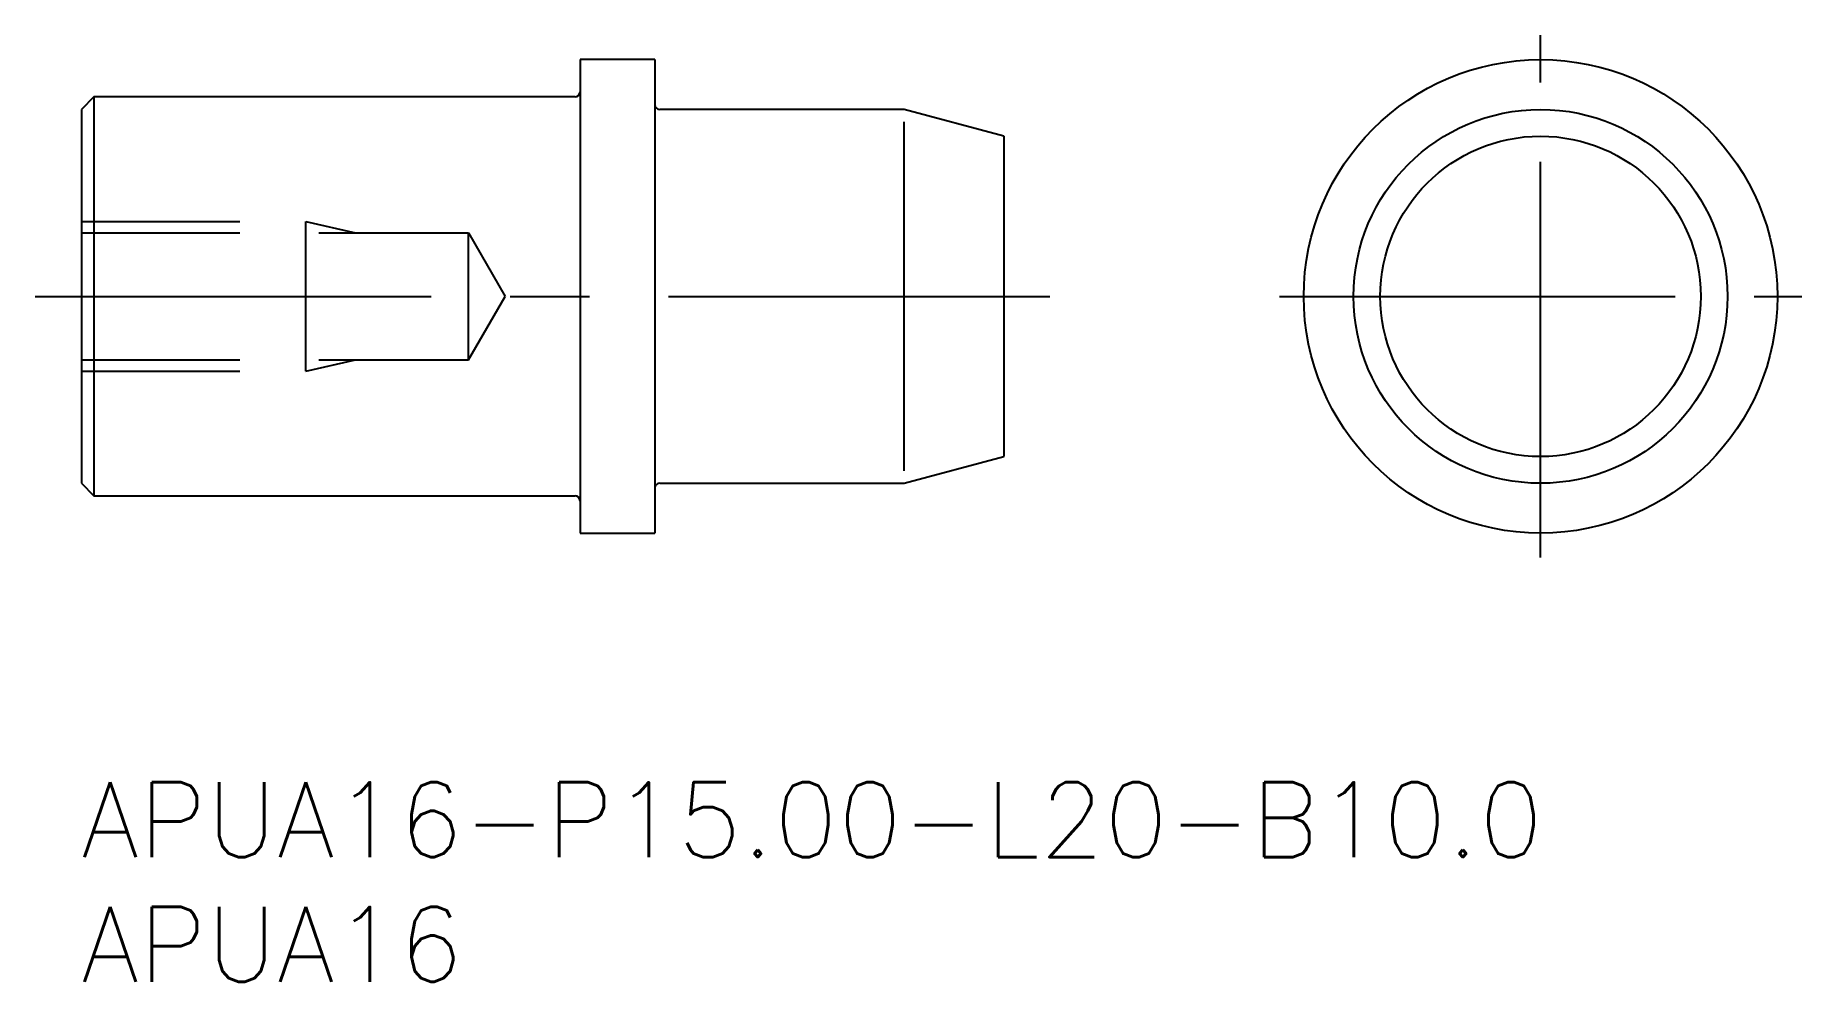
# Model space of a CAD drawing. Extents: x -1.8 to 69, y -8 to 30.
import ezdxf

# ---------------------------------------------------------------- set-up
doc = ezdxf.new("R2010")
doc.units = 0
doc.header["$LTSCALE"] = 0.5
doc.linetypes.add('CENTER', pattern=[50.8, 31.75, -6.35, 6.35, -6.35])
doc.linetypes.add('DASHED', pattern=[19.05, 12.7, -6.35])
for name, color, linetype in [('MSM_CENTER', 1, 'CENTER'), ('MSM_CONTINUOUS', 7, 'CONTINUOUS'), ('MSM_DASHED', 4, 'DASHED'), ('MSM_NARROW', 5, 'CONTINUOUS'), ('MSM_PART_NUMBER', 7, 'CONTINUOUS')]:
    doc.layers.add(name, color=color, linetype=linetype)
doc.styles.get("Standard").update_dxf_attribs({"font": 'txt.shx', "height": 1.5, "bigfont": 'bigfont.shx'})

# ---------------------------------------------------------------- blocks, each defined once
blk = doc.blocks.new('*U20')
at = {"layer": 'MSM_PART_NUMBER'}
blk.add_text('APUA16-P15.00-L20-B10.0', height=3, dxfattribs=at).set_placement((0, -3))
blk = doc.blocks.new('*U21')
at = {"layer": 'MSM_PART_NUMBER'}
blk.add_text('APUA16', height=3, dxfattribs=at).set_placement((0, -8))

msp = doc.modelspace()

# ---------------------------------------------------------------- linework, layer by layer
at = {"layer": 'MSM_CENTER'}
for p, q in [((58.531, 9.025), (58.531, 29.975)), ((-1.85, 19.5), (38.85, 19.5)), ((48.056, 19.5), (69.006, 19.5))]:
    msp.add_line(p, q, dxfattribs=at)
at = {"layer": 'MSM_CONTINUOUS'}
for p, q in [((23, 29), (20, 29)), ((20, 29), (20, 10)), ((23, 29), (23, 10)), ((0.5, 27.5), (0, 27)), ((0, 27), (0, 12)), ((19.8, 27.5), (0.5, 27.5)), ((0.5, 27.5), (0.5, 11.5)), ((33, 27), (23.2, 27)), ((37, 25.928), (33, 27)), ((37, 25.928), (37, 13.072)), ((33, 12), (37, 13.072)), ((0, 12), (0.5, 11.5)), ((0.5, 11.5), (19.8, 11.5)), ((23.2, 12), (33, 12)), ((20, 10), (23, 10))]:
    msp.add_line(p, q, dxfattribs=at)
for radius in [9.5, 7.5, 6.428]:
    msp.add_circle((58.531, 19.5), radius, dxfattribs=at)
for centre, start, end in [((19.8, 27.7), 270, 0), ((23.2, 27.2), 180, 270), ((19.8, 11.3), 0, 90), ((23.2, 11.8), 90, 180)]:
    msp.add_arc(centre, 0.2, start, end, dxfattribs=at)
at = {"layer": 'MSM_DASHED'}
for p, q in [((0, 22.5), (9, 22.5)), ((0, 22.05), (15.528, 22.05)), ((9, 16.5), (9, 22.5)), ((9, 22.5), (11, 22.05)), ((15.528, 22.05), (17, 19.5)), ((15.528, 16.95), (15.528, 22.05)), ((15.528, 16.95), (17, 19.5)), ((0, 16.95), (15.528, 16.95)), ((0, 16.5), (9, 16.5)), ((9, 16.5), (11, 16.95))]:
    msp.add_line(p, q, dxfattribs=at)
at = {"layer": 'MSM_NARROW'}
msp.add_line((33, 12.5), (33, 26.5), dxfattribs=at)

# ---------------------------------------------------------------- block references
at = {"layer": 'MSM_CONTINUOUS'}
for name in ['*U20', '*U21']:
    msp.add_blockref(name, (0, 0), dxfattribs=at)

doc.saveas('drawing.dxf')
